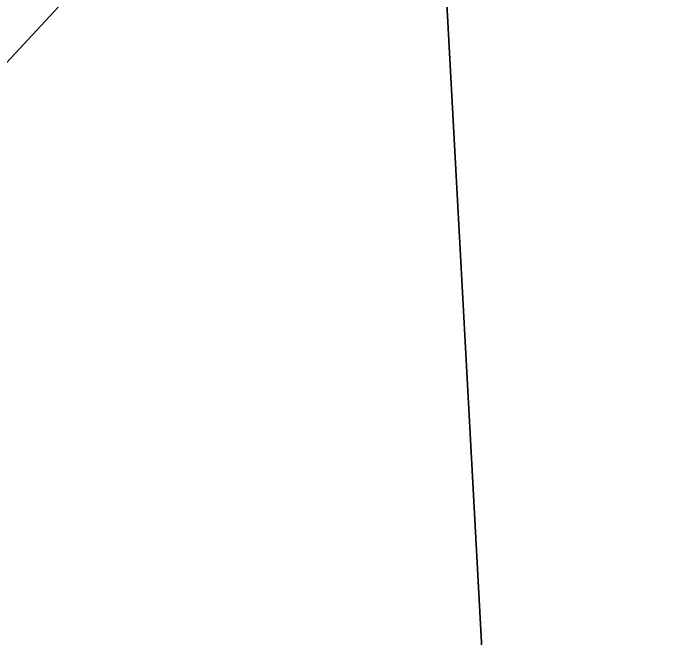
# Model space of a CAD drawing. Header units: metres. Extents: x 503497 to 504361, y 6966567 to 6966857.
# Drawn here: x 504124.67384 to 504124.69392, y 6966701.72098 to 6966701.74018 of the extents above; entities that cross this region are included whole.
import ezdxf

# ---------------------------------------------------------------- set-up
doc = ezdxf.new("R2010")
doc.units = ezdxf.units.M

msp = doc.modelspace()

# ---------------------------------------------------------------- linework, layer by layer
at = {"layer": 'SHADOW_APPROVED_20260621T090000'}
for points in [[(504124.1841, 6966701.6081), (504124.6865, 6966701.7525), (504066.1702, 6966638.8209), (504065.6678, 6966638.6765), (504124.1841, 6966701.6081)], [(504124.6865, 6966701.7525), (504126.4679, 6966701.5261), (504067.9516, 6966638.5945), (504066.1702, 6966638.8209), (504124.6865, 6966701.7525)]]:
    msp.add_lwpolyline(points, close=True, dxfattribs=at)
at = {"layer": 'SHADOW_APPROVED_20260621T120000'}
for points in [[(504124.1841, 6966701.6081), (504124.6865, 6966701.7525), (504127.3075, 6966653.0797), (504126.8051, 6966652.9353), (504124.1841, 6966701.6081)], [(504124.6865, 6966701.7525), (504126.4679, 6966701.5261), (504129.0889, 6966652.8533), (504127.3075, 6966653.0797), (504124.6865, 6966701.7525)]]:
    msp.add_lwpolyline(points, close=True, dxfattribs=at)
at = {"layer": 'SHADOW_COMPARATOR_RL48_20260621T090000'}
for points in [[(504124.1841, 6966701.6081), (504124.6865, 6966701.7525), (504088.1988, 6966662.5117), (504087.6964, 6966662.3673), (504124.1841, 6966701.6081)], [(504124.6865, 6966701.7525), (504126.4679, 6966701.5261), (504089.9802, 6966662.2853), (504088.1988, 6966662.5117), (504124.6865, 6966701.7525)]]:
    msp.add_lwpolyline(points, close=True, dxfattribs=at)
at = {"layer": 'SHADOW_COMPARATOR_RL48_20260621T120000'}
for points in [[(504124.1841, 6966701.6081), (504124.6865, 6966701.7525), (504126.3208, 6966671.4027), (504125.8184, 6966671.2583), (504124.1841, 6966701.6081)], [(504124.6865, 6966701.7525), (504126.4679, 6966701.5261), (504128.1022, 6966671.1763), (504126.3208, 6966671.4027), (504124.6865, 6966701.7525)]]:
    msp.add_lwpolyline(points, close=True, dxfattribs=at)

doc.saveas('drawing.dxf')
